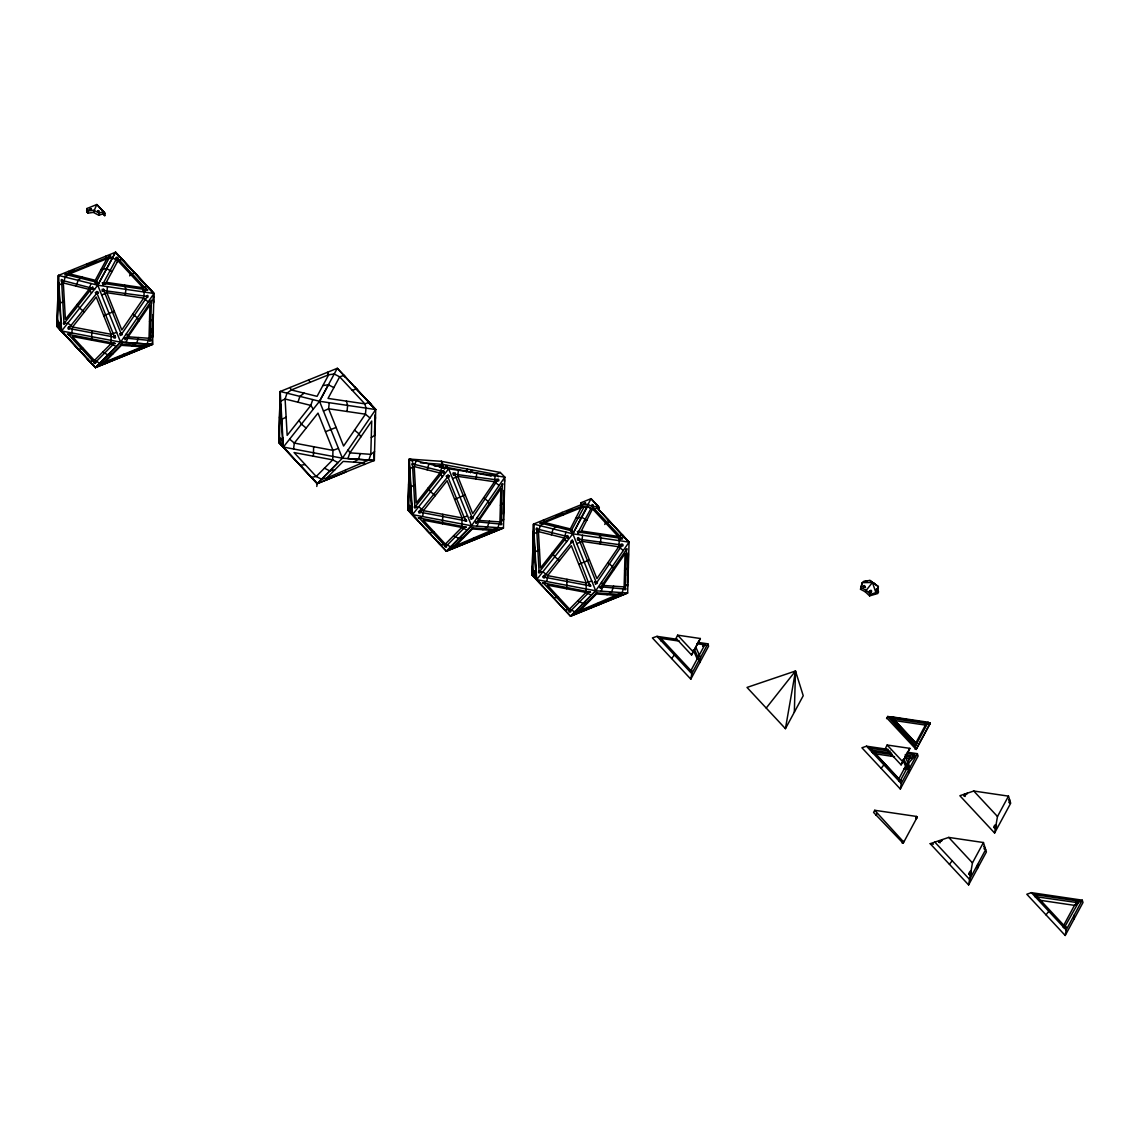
<?xml version="1.0" encoding="UTF-8"?>
<svg xmlns="http://www.w3.org/2000/svg" width="1140" height="1140" viewBox="0 0 1140 1140"><rect width="100%" height="100%" fill="white"/><g stroke="black" fill="none" stroke-linecap="round" stroke-linejoin="round"><path stroke-width="1.5" d="M58.439 275.424L61.589 330.999L95.447 367.579L120.626 342.142L153.957 293.479L97.741 285.2L58.439 275.424L57.043 326.339L95.447 367.579L152.546 344.394L153.957 293.479L115.525 252.239L58.454 275.424L57 326.339L95.461 367.579L152.561 344.38L120.626 342.142L61.589 330.999L57 326.339L67.445 337.312M150.323 339.563C152.561 340.475 147.887 342.727 150.323 339.563L151.378 301.715C152.632 296.956 150.551 304.209 149.625 300.917M152.347 332.125L152.831 314.583M152.504 336.656L152.974 316.721M153.344 303.397L153.501 295.773M278.815 442.405L280.24 391.49L337.298 368.291L375.701 409.545L374.319 460.432L317.262 483.645L278.773 442.405L280.226 391.49L319.514 401.266L375.716 409.545L342.399 458.209L317.219 483.645L278.815 442.405L317.219 483.645L345.776 472.06L345.406 470.45M374.49 434.867L375.046 414.875L375.488 418.337M407.949 509.979L409.36 459.064L441.28 461.315L500.318 472.473L504.849 477.118L503.438 528.034L446.381 551.219L407.949 509.979L409.331 459.064L448.647 468.839L504.849 477.118L471.518 525.782L446.381 551.219L407.892 509.979L418.337 520.952M501.23 523.203C503.438 524.229 498.793 526.295 501.23 523.203L502.27 485.355C504.707 482.192 500.047 484.443 502.27 485.355M503.296 514.097L503.937 490.784M504.151 490.371L503.31 521.251M621.129 533.791L629.052 542.113L627.641 593.028L570.556 616.227L532.138 574.973L533.548 524.072L580.773 504.878L581.158 502.683L591.005 498.679L599.327 507.642L598.956 509.837L597.26 507.998L597.645 505.804L593.384 507.229L587.941 504.379L582.398 505.148L581.158 502.683L581.543 504.279M625.418 588.197C627.627 589.238 622.996 591.289 625.418 588.197L626.473 550.349C628.909 547.186 624.236 549.452 626.473 550.349M627.57 575.771L628.211 552.701M627.584 582.568L628.382 553.698M60.933 326.482C62.614 328.605 56.487 325.285 57.47 322.022L58.482 283.162M411.839 510.122L408.362 505.661L409.417 465.804L411.939 511.319M532.095 574.973L533.534 524.072L572.85 533.834L629.052 542.113L595.707 590.791L570.584 616.227L532.095 574.973L542.526 585.946M532.494 570.485L532.58 572.665L533.62 530.798L536.128 576.313L532.622 571.653M699.703 662.668L699.818 658.749M794.338 712.201L795.492 671.004L747.014 687.434L785.431 728.674L803.23 695.714L795.492 671.004L766.223 708.054M909.221 772.521L909.335 768.602M977.507 868.452L977.621 864.519M1074.108 918.997L1074.222 915.064M863.45 587.656L864.69 586.487L865.517 587.627M60.962 325.57L58.525 282.164L58.653 283.333M91.414 288.221L92.725 286.867L92.468 288.719L91.414 288.221L93.024 289.076L91.457 288.463M442.32 471.86L443.617 470.507L443.546 472.174L442.32 471.86L444.016 472.915L442.448 472.316L415.573 506.359C415.901 510.307 412.409 506.075 415.573 506.359M443.887 472.473L442.391 471.305L413.165 464.051C410.571 467.087 412.709 460.261 413.165 464.051M566.509 536.855L567.805 535.515L567.734 537.168L566.509 536.855L568.219 537.923L566.651 537.311L539.761 571.354C540.089 575.315 536.612 571.069 539.761 571.354M568.076 537.467L566.594 536.313L537.353 529.045C534.76 532.081 536.911 525.255 537.353 529.045M69.483 334.704L67.36 334.134L115.482 343.553L113.373 342.998M420.375 518.344L418.266 517.788L466.374 527.207L464.265 526.637M544.578 583.338L542.455 582.782L590.577 592.202L588.468 591.475M153.501 297.796L153.529 295.83M152.375 335.474L152.461 337.654L152.333 336.485M627.57 586.202L627.57 584.72M536.042 574.361L536.199 575.287M347.03 411.483L347.615 405.398L346.432 401.123M107.459 286.625L106.861 292.709L121.823 329.987L143.64 298.124L144.253 292.054L143.056 287.779L117.904 260.775L112.461 257.925L106.903 258.695L69.554 273.885L65.237 277.12L63.327 282.948L65.393 319.328L89.062 289.346L90.958 283.518M125.258 295.417L125.856 289.332M329.232 402.691L328.634 408.776L343.596 446.053L365.427 414.191L366.011 408.106L364.828 403.845L339.677 376.841L334.234 373.991L328.69 374.761L291.327 389.951L287.009 393.186L285.1 399.014L287.166 435.38L310.835 405.413L312.731 399.57M458.351 470.264L457.753 476.349L472.715 513.627L494.546 481.764L495.145 475.694M476.149 479.057L476.748 472.986M582.554 535.273L581.956 541.343L596.918 578.621L618.735 546.773L619.348 540.688L618.136 536.413L593 509.409L587.556 506.559L581.984 507.343L544.635 522.519L540.317 525.754L538.422 531.596L540.488 567.962L564.158 537.98L566.053 532.152M600.338 544.051L600.951 537.98L599.74 533.705M439.328 466.801L440.51 465.334L439.513 467.315M601.151 587.143C597.232 584.578 603.288 591.917 599.398 586.345M59.665 305.876L60.021 303.212L64.353 301.131M60.292 329.802L60.947 330.514L61.047 321.394M71.791 332.923L72.547 327.009L96.216 297.027L111.193 334.305L110.922 343.796L94.449 360.44L89.832 361.537M91.87 330.657L91.599 340.147M281.438 421.943L281.794 419.278L286.14 417.197M282.82 437.461L282.578 446.253M293.564 448.989L294.334 443.075L318.003 413.093L332.966 450.371L332.695 459.862L316.222 476.506L311.363 477.332L308.911 474.682M313.642 446.723L313.386 456.214M410.571 489.516L410.913 486.851L415.259 484.785M411.939 505.034L411.369 513.641M422.684 516.562L423.453 510.649L447.122 480.667L462.085 517.945L461.814 527.435L445.341 544.079L440.738 545.177M442.762 514.297L442.505 523.787M467.015 471.176L467.3 469.039L466.317 472.003M471.276 471.974L471.561 469.837L470.578 472.801M534.76 554.51L535.102 551.846L539.448 549.779M536.142 570.029L535.885 578.821M546.872 581.557L547.642 575.643L571.311 545.675L586.274 582.939L586.017 592.43L569.53 609.074L564.927 610.171M566.965 579.291L566.694 588.782M86.968 212.311L86.968 208.52L96.814 204.516L105.136 213.479L104.766 215.674L103.113 213.907M88.207 210.986L93.751 210.216L99.194 213.066L103.455 211.641L103.07 213.835L98.81 215.246L93.366 212.396L87.823 213.18L88.207 210.986L86.968 208.52L87.352 210.116M93.366 212.396L96.814 204.516L105.136 213.479M98.81 215.246L99.194 213.066M316.778 486.452L317.376 482.99M543.395 520.054L544.635 522.519L570.356 528.917L582.398 505.148M587.542 506.559L572.85 533.834L595.707 590.791L570.527 616.227L627.655 593.014L595.721 590.776L536.683 579.633L572.85 533.834L591.005 498.679L599.327 507.642M593.384 507.229L580.545 532.565M677.075 639.298L657.025 636.348L652.394 637.916L690.812 679.155L691.766 673.654L707.869 643.829L697.837 642.361M785.431 728.674L795.492 671.004M888.26 749.393L866.528 746.201L861.911 747.769L900.329 789.008L901.284 783.508L917.372 753.683L907.355 752.215M968.615 884.925L972.448 862.909L983.45 842.531L948.708 837.415L930.197 843.685L968.615 884.925L986.399 851.965L983.45 842.531M994.607 833.027L997.486 816.511L1008.487 796.133L973.745 791.018L959.866 795.72L994.607 833.027L1010.696 803.216L1008.487 796.133M1065.216 935.484L1066.171 929.969L1082.259 900.158L1031.415 892.663L1026.798 894.245L1065.216 935.484L1083 902.51L1082.259 900.158M860.529 589.28L862.239 582.654L863.963 581.229L869.92 580.431L878.341 586.544L877.871 593.484L869.606 595.878L865.146 591.717L860.529 589.28L862.239 582.654L872.428 582.469L878.341 586.544L877.558 588.126M102.557 363.589L100.505 364.43L144.994 346.332C149.169 343.482 144.296 349.139 144.167 344.351M453.464 547.228L451.454 548.126L497.952 529.145L495.914 529.886M577.652 612.223L575.6 613.064L622.141 594.139L620.103 594.88M504.45 481.607L504.45 479.598M411.868 509.209L411.982 511.219M995.505 828.623C999.068 821.555 991.401 825.759 995.02 828.652M104.196 290.871L102.629 290.415L103.412 288.89L104.51 290.415L102.201 291.298L102.158 289.246M103.683 290.287L103.085 291.156M146.362 296.3C148.97 292.952 148.157 300.305 146.362 296.3L102.8 290.429M146.547 297.155L146.533 296.315M455.102 474.511L453.449 473.485L455.059 472.758L455.288 474.311L453.321 474.796L453.05 472.886M454.589 473.926L453.991 474.81M496.385 481.465L497.51 480.524L496.342 479.27M579.291 539.519L577.724 539.049L578.493 537.524L579.605 539.063L577.51 539.804L577.481 538.037M578.778 538.921L578.18 539.804M620.844 546.473L621.699 545.519L620.801 544.264M876.204 590.947L876.147 589.978M96.943 291.37L97.285 292.666L98.596 292.738M113.601 336.671L113.943 337.967L115.254 338.038L115.254 336.314L113.601 336.671L114.912 335.516M115.624 337.298L114.77 335.759M447.208 467.428C444.372 470.592 445.426 463.382 447.208 467.428L491.084 476.007M464.507 520.31C468.326 523.958 462.854 516.278 466.801 520.966M465.02 520.125L465.661 519.298M491.084 475.722L492.01 474.839L493.221 475.836M588.696 585.305C592.515 588.952 587.057 581.272 590.99 585.96M589.209 585.119L589.865 584.293M98.952 212.695C95.147 208.406 102.443 211.969 97.484 211.399M968.786 873.753L969.983 875.05M993.823 827.369L995.819 828.025M76.195 286.154L78.09 280.312L82.422 277.077M416.128 460.76L414.219 466.588L416.285 502.968L439.955 472.986L441.864 467.158M427.087 469.794L428.996 463.952M551.29 534.788L553.185 528.946L557.489 525.711M297.968 402.221L299.877 396.378L304.195 393.143M368.819 460.061L370.799 454.333L371.726 421.016L349.909 452.865L347.914 458.594L374.347 460.446M126.127 342.541L128.136 336.799L149.953 304.95L149.026 338.267L147.032 344.009M138.581 337.54L136.586 343.268L131.87 346.061M360.354 453.606L358.359 459.334L353.642 462.128M477.033 526.181L479.028 520.439L500.859 488.59L499.933 521.906L497.924 527.649L455.857 545.618L450.728 546.83L445.341 544.079L423.182 520.139L461.814 527.435L467.172 530.186M489.473 521.18L487.478 526.908L482.761 529.701M601.222 591.176L603.231 585.433L625.048 553.584L624.122 586.901L622.126 592.643L580.046 610.613L574.93 611.824M613.676 586.174L611.667 591.902L606.95 594.695M69.854 333.336L69.027 335.16L94.192 362.363C98.254 362.947 92.896 364.643 94.192 362.363M69.383 335.003L70.082 333.094M420.275 518.643L421.002 516.577M544.322 583.737L544.949 581.97L544.122 583.794L569.288 610.997C573.349 611.582 567.991 613.277 569.288 610.997M544.478 583.637L545.191 581.571M62.158 280.668C61.688 276.863 59.451 283.333 63.726 281.281M865.146 591.717L872.428 582.469L869.92 580.431M869.606 595.878L870.39 594.296L878.655 591.902M875.093 594.125L875.876 592.543L872.428 582.469M102.686 284.359L116.722 258.281C120.698 257.54 114.043 255.673 115.91 259.849M102.928 284.516L103.74 282.948L102.187 282.863L103.654 284.173L103.74 282.948M103.141 284.701L103.954 283.119M103.384 285.1L104.096 283.333M116.18 259.963L116.992 258.395M116.451 260.034L117.263 258.452M116.708 260.048L117.52 258.466M116.936 260.006L117.734 258.424L146.305 289.09C150.58 291.968 143.854 287.764 145.165 291.256M105.45 283.931L117.904 260.775L122.165 259.35L123.847 261.203L121.382 258.552M117.092 262.357L117.904 260.775M129.675 275.852L130.473 274.27L134.734 272.859L136.415 274.697M142.671 290.885L143.483 289.318M145.15 291.07L146.12 289.19M577.78 532.993L591.019 508.383M578.023 533.149L578.835 531.582L577.282 531.511L578.735 532.808L578.835 531.582M584.393 520.738L585.205 519.17M578.236 533.335L579.034 531.767M578.379 533.534L579.191 531.967M604.756 524.486L605.568 522.918L609.829 521.493L611.539 523.331M599.369 536.826L600.182 535.244M620.402 539.391C623.822 534.917 622.369 541.899 621.385 537.724L594.539 508.896M660.844 640.723C664.862 637.289 657.01 637.517 661.656 639.155L690.213 669.821C691.538 669.223 692.792 671.802 690.854 671.26C688.988 668.04 689.586 673.94 691.239 669.964L704.463 645.454C708.296 645.839 701.998 642.518 704.463 645.454M661.029 640.637L661.984 638.557L679.383 641.122M677.644 635.165L676.02 638.315L691.567 655.001L700.373 638.514L677.644 635.165L693.177 651.852L691.567 655.001M689.629 671.346L690.441 669.779M689.885 671.36L690.697 669.793M690.156 671.417L690.968 669.85M702.952 646.28L703.765 644.713L696.797 643.687M703.052 646.494L703.85 644.912M886.564 718.628L887.704 716.462L930.183 723.359L916.147 749.45L886.892 718.043M870.689 749.977C873.553 746.144 866.685 748.168 871.174 749.009L899.731 779.674L898.919 781.242L899.944 781.385L906.713 768.759L902.723 759.824M872.798 753.469L873.183 750.348L891.58 753.056L891.195 756.176L890.768 754.637M892.193 720.195L893.005 718.628L891.437 716.803L890.625 718.385L915.776 745.375L928.216 722.233L891.437 716.803L916.574 743.807L915.776 745.375M887.148 745.019L885.538 748.168L901.085 764.855L909.891 748.367L887.148 745.019L902.695 761.705L901.085 764.855M917.201 817.181L903.179 843.258L873.596 812.45L874.722 810.284L916.517 816.44C918.256 817.793 914.551 820.116 916.76 816.839M876.047 815.342L876.845 813.775M903.778 769.671L904.576 768.104L906.556 769.13M909.977 755.777L909.592 758.884L904.576 758.143M927.419 723.8L928.216 722.233L926.279 723.529L915.748 743.109M915.135 749.294L916.945 747.869L930.183 723.359M915.605 749.265L916.418 747.698M929.485 722.618L928.673 724.199L929.371 724.94M913.966 755.307C912.228 759.668 912.185 752.742 914.608 754.124C916.546 757.174 907.383 761.406 907.996 766.379L909.977 767.405L905.317 756.989M915.876 749.336L916.688 747.755M928.772 724.399L929.57 722.831M916.147 749.45L916.945 747.869M928.915 724.598L929.727 723.031M899.944 781.385C903.621 778.321 899.246 783.18 899.731 779.674M929.129 724.784L929.927 723.216M902.168 843.115L903.45 841.505L903.179 843.258M902.638 843.087L903.45 841.505M915.705 818.007L916.517 816.44M902.909 843.144L903.721 841.577M915.79 818.221L916.603 816.639M916.161 818.606L916.959 817.024M1035.248 897.052C1039.338 892.819 1031.33 894.302 1036.061 895.47L1064.618 926.136L1063.805 927.718M1076.545 904.177C1074.735 897.821 1083.413 901.726 1078.853 901.783L1064.29 927.675M1064.831 927.86C1068.508 924.782 1064.133 929.656 1064.618 926.136M1062.836 926.934L1074.478 905.36L1078.853 901.783M109.711 256.956C107.331 255.845 113.573 255.488 109.711 256.956L96.501 281.466L97.213 283.318M146.02 285.142L153.957 293.479L115.525 252.239L97.769 285.2L61.589 330.999M583.994 507.058L571.582 530.1L572.294 531.967M115.525 252.239L149.383 288.819L115.525 252.239L97.741 285.2L120.612 342.142L152.546 344.394L152.147 337.44M333.863 387.628L328.42 384.779L319.514 401.266L283.361 447.065L342.399 458.209L374.319 460.46L373.963 454.062M693.177 651.852L700.373 638.514M690.812 679.155L708.596 646.195L707.869 643.829M902.695 761.705L909.891 748.367M912.37 758.342L910.404 757.316L898.776 778.919L873.611 751.901L872.072 752.414M900.329 789.008L918.113 756.048L917.372 753.683M985.673 849.599L969.57 879.424L934.828 842.118M446.453 465.605L447.45 467.4M447.977 474.767L448.177 476.306L449.687 476.192M572.18 539.761L572.722 542.099L571.453 542.369L570.798 541.187L572.722 540.773L571.724 542.455M146.775 297.326L121.994 333.507L120.213 333.792L120.256 335.559M126.013 337.853L125.058 339.777L150.808 301.673M440.738 467.286L442.733 464.393L441.28 461.315L442.733 464.393L496.114 474.482L498.337 476.748M476.919 521.493L475.95 523.417L501.7 485.312M601.108 586.501L625.889 550.307M64.666 322.72C61.517 322.421 65.008 326.667 64.666 322.72L91.556 288.677L93.124 289.275M412.495 514.639L448.647 468.839L471.518 525.782L503.438 528.034L446.353 551.233L471.518 525.782L412.495 514.639L409.331 459.064L412.723 461.543M544.336 576.256C540.047 575.7 545.789 580.417 544.336 576.256L572.38 541.301M671.603 658.535L674.395 655.001M881.12 768.389L883.913 764.855M949.406 864.305L952.199 860.771M1046.007 914.864L1048.8 911.316M595.337 584.193L595.636 582.882L594.539 582.212M101.987 363.546L122.165 343.753L120.683 344.636M317.262 483.645L338.038 462.612L332.695 459.862L294.063 452.551L316.222 476.506L321.565 479.256M452.879 547.186L473.057 527.393L471.575 528.276M577.082 612.194L597.246 592.401L595.764 593.27M95.261 362.563L113.972 343.653M95.447 367.579L120.612 342.142M446.153 546.202C448.163 548.867 442.149 545.49 446.153 546.202L464.878 527.293M570.356 611.197L589.067 592.287M69.098 326.639L69.611 328.605L113.53 336.941L114.698 336.029M1041.034 900.429L1074.478 905.36L1077.357 902.609L1078.055 903.35M966.563 794.152L967.433 793.155L964.326 796.105L964.397 794.181L963.97 795.72L965.081 796.504M1008.715 799.981L1009.484 799.354L1009.37 802.931M983.692 846.365C984.718 845.339 984.732 851.495 984.518 847.533M66.248 274.626C66.847 272.246 62.543 276.293 66.248 274.626L95.475 281.879C100.106 281.566 92.141 282.378 96.188 283.746M541.329 523.26C541.942 520.88 537.538 524.942 541.329 523.26L570.556 530.513C574.332 528.832 569.943 532.893 570.556 530.513M1077.799 903.194L1074.478 905.36L1077.443 902.809M97.285 292.666L69.241 327.622C69.569 331.982 65.45 326.396 70.395 326.71M96.359 293.735C102.429 290.03 90.559 293.151 97.527 292.823M96.629 293.821L97.798 292.909M96.914 293.835L98.083 292.923M98.353 292.866L97.185 293.778L114.185 336.115M448.177 476.306L420.133 511.261L420.332 512.801L419.078 513.071L418.494 511.618L420.788 510.107M447.265 477.375C453.335 473.67 441.451 476.791 448.419 476.463M447.536 477.461L448.69 476.549M447.82 477.475L448.975 476.563M449.245 476.506L448.091 477.418L465.091 519.755M420.332 511.475L421.501 510.563M420.475 511.732L420.717 510.805M420.546 512.003L421.059 511.276M465.59 519.669L464.436 520.581L420.546 512.288L419.577 511.261L420.232 510.15M571.453 542.369L572.622 541.457M572.009 542.469L572.864 541.956L589.28 584.749M544.663 576.726C546.815 577.096 541.999 577.096 544.421 575.144M589.793 584.663L588.625 585.575L544.749 577.282L545.49 577.068M446.552 468.255L447.721 467.343M1074.478 905.36L1077.599 903.008M941.127 840.835C945.844 838.399 935.427 844.512 939.916 841.348M149.497 321.608L153.245 318.929L152.803 315.466M152.788 335.602L149.026 338.267L128.136 336.799L126.383 333.735M371.27 437.674L375.031 434.995L374.59 431.533M374.561 451.668L370.799 454.333L349.909 452.865L348.156 449.801M500.389 505.248L504.151 502.569L503.709 499.106M503.68 519.241L499.933 521.906L479.028 520.439L477.275 517.389M624.592 570.242L628.34 567.577L627.898 564.101M627.884 584.236L624.122 586.901L603.231 585.433L601.464 582.383M108.685 255.916L109.939 255.346M120.983 333.365C118.674 336.984 125.058 334.205 120.983 333.365L103.982 291.014M441.65 467.899L442.89 467.913M471.875 517.004C469.58 520.624 475.95 517.845 471.875 517.004L454.874 474.668M470.92 519.341L471.447 517.888L470.35 517.204M596.063 581.999C593.769 585.632 600.153 582.839 596.063 581.999L579.063 539.662M147.046 343.995L142.315 346.788L104.951 361.979L99.836 363.19L94.449 360.44L72.29 336.485L110.922 343.796L116.266 346.546M368.804 460.061L326.738 478.045L321.608 479.256M1009.556 801.135L1009.541 802.831L1009.442 801.933M421.301 512.074L420.503 512.245L421.13 511.547M984.333 849.314L984.419 848.317M970.468 875.021C973.617 865.289 965.438 876.232 970.781 874.423M496.114 474.482L500.318 472.473M58.981 285.029L63.327 282.948L89.062 289.346L91.499 293.108M283.361 447.065L280.754 401.095L285.1 399.014L310.835 405.413L313.286 409.174M409.873 468.668L414.219 466.588L439.955 472.986L442.405 476.748M534.076 533.663L538.422 531.596L564.158 537.98L566.594 541.742M101.702 295.032L106.861 292.709L143.64 298.124L148.2 301.886M114.342 311.348L103.712 315.666M342.399 458.209L323.475 411.098L328.634 408.776L365.427 414.191L369.973 417.953M336.115 427.415L325.484 431.732M452.594 478.672L457.753 476.349L494.546 481.764L499.092 485.526M465.234 494.988L454.603 499.306M576.797 543.68L581.956 541.343L618.735 546.773L623.295 550.52M589.437 559.982L578.792 564.3M69.284 272.147L74.186 270.151M88.792 264.209L96.572 261.046M66.562 274.028L108.998 256.785M555.807 516.135L560.709 514.154M567.007 511.589L571.682 509.694M541.643 522.661L581.543 506.445M116.665 332.31L111.193 334.305L72.547 327.009L67.83 323.09M338.438 448.376L332.966 450.371L294.334 443.075L289.617 439.142M467.571 515.95L462.085 517.945L423.453 510.649L418.736 506.73M591.76 580.944L586.274 582.939L547.642 575.643L542.925 571.724M375.217 409.716L369.089 402.42L364.828 403.845L328.035 398.416L339.677 376.841L343.938 375.416L345.62 377.255L343.154 374.618M352.246 390.336L356.507 388.925L358.188 390.764M416.627 506.73L414.86 506.189L412.509 464.878M420.546 517.033L419.919 518.8L445.084 546.003M470.991 517.147L472.003 517.289M595.18 582.141L596.192 582.284M108.058 354.868L113.188 353.656M334.961 469.723L329.831 470.934L324.458 468.184M458.964 538.507L464.08 537.296M588.283 602.291L583.153 603.502L577.78 600.751M97.769 293.322L96.701 293.123M448.661 476.962L447.607 476.762M90.972 210.316L91.699 210.259M585.162 504.464L586.046 504.478M591.446 505.576C596.79 506.873 590.036 502.384 592.715 505.904M916.161 747.683L887.704 716.462M903.194 841.505L874.722 810.284M83.362 348.469L78.517 349.282L76.052 346.645M305.135 464.536L300.29 465.348L297.825 462.712M434.269 532.109L429.409 532.936L426.944 530.285M558.457 597.103L553.613 597.93L551.133 595.279M102.742 290.7L104.51 290.415M102.614 290.957L104.381 290.671M119.985 333.649L121.752 333.365M453.692 474.069L497.254 479.94C499.662 483.531 499.391 476.477 496.37 480.082M453.635 474.34L455.416 474.069M453.506 474.596L455.288 474.311M496.385 480.368L497.268 480.225M497.339 480.51L472.886 517.147L471.105 517.432M496.598 480.895L497.482 480.767M470.093 517.289L472.658 517.004M577.894 539.063L621.457 544.934C623.851 548.525 623.58 541.486 620.559 545.077M577.823 539.348L579.605 539.063M577.695 539.591L579.476 539.305M620.573 545.362L621.457 545.219M620.644 545.647L621.542 545.504M621.671 545.761L597.075 582.141L595.308 582.426M594.296 582.284L596.591 581.927M595.066 582.284L596.847 581.999M101.09 269.496L106.647 268.712L112.076 271.562M322.877 385.562L328.42 384.779M576.17 518.13L581.728 517.346L587.171 520.211M120.341 333.421L121.097 333.649M541.016 571.739L539.049 571.183L536.712 529.872L538.279 530.471M572.594 542.013L571.796 541.757M149.725 340.447L124.232 337.982M121.709 344.223L145.45 345.876M420.489 462.826L442.733 464.393L444.671 469.224M434.34 465.932L439.427 466.289M500.617 524.087L475.124 521.621M472.601 527.863L496.342 529.516M624.82 589.081L599.327 586.615M596.804 592.857L620.545 594.51M106.262 282.349L143.056 287.779L147.316 286.354L148.984 288.192M104.196 283.532L145.977 289.688M581.357 530.998L618.136 536.413L622.397 534.988L624.107 536.826M579.277 532.166L621.072 538.322M893.945 720.452L925.466 725.097L926.279 723.529L893.005 718.628L916.574 743.807M871.487 748.41L890.354 751.189M906.414 753.554L913.283 754.566M904.96 755.036L912.47 756.134M873.611 751.901L892.007 754.609M905.388 756.575L910.404 757.316M874.48 753.711L894.544 756.675M930.197 843.685L933.432 844.156M1036.374 894.886L1078.169 901.042M1077.357 902.609L1035.59 896.653M939.887 841.42L938.847 841.605L940.044 842.888M442.22 471.49L443.959 471.917M568.162 536.911L566.409 536.484L568.091 537.197M94.634 288.876L62.273 280.411L63.84 281.01M91.428 287.95L94.577 289.161M64.168 322.478L66.234 323.318M65.536 323.147L63.954 322.549L61.617 281.238M442.334 471.589L443.902 472.202M442.363 472.117L443.93 472.715M566.552 537.111L568.119 537.709M415.06 506.117L417.14 506.972M539.263 571.111L541.329 571.966M591.361 595.18L586.017 592.43L547.371 585.134L569.53 609.074L574.888 611.824M102.686 352.118L108.029 354.868M453.578 535.757L458.921 538.507M587.542 506.559L593 509.409L597.26 507.998L629.038 542.113M906.713 768.759L908.694 769.785L904.034 759.368M861.313 587.699L865.93 590.135L870.39 594.296M607.834 562.69L612.38 566.452L614.132 569.516M483.631 497.695L488.191 501.457L489.944 504.521M354.512 430.122L359.057 433.884L360.824 436.934M132.739 314.056L137.285 317.818L139.052 320.867M559.484 560.652L554.767 556.733L552.316 552.971M435.28 495.658L430.564 491.739L428.127 487.977M306.161 428.084L301.445 424.166L299.008 420.404M84.389 312.018L79.672 308.099L77.221 304.337M532.337 566.181L532.779 569.644L535.786 572.693L533.72 536.327M57.242 317.547L57.698 321.01L60.705 324.059M367.793 401.209L370.757 404.258L369.089 402.42M323.475 411.098L319.514 401.266L337.298 368.291L375.73 409.545L369.274 402.733M283.76 447.692L286.738 450.742M59.451 328.904L60.121 329.631M622.967 535.772L621.756 534.489M607.577 519.17L610.043 521.807M564.699 609.9L562.22 607.264L563.915 609.102M356.706 389.239L354.241 386.588L371.17 404.871M440.496 544.906L438.031 542.269L439.712 544.108M132.454 270.522L134.933 273.173M597.559 505.732L597.332 505.49M120.37 257.44L121.282 258.424M64.054 333.678L63.826 333.421M60.506 330.044L64.966 334.676M90.445 362.192L90.032 361.736M973.745 791.018L997.486 816.511M1031.415 892.663L1066.171 929.969M866.528 746.201L901.284 783.508M948.708 837.415L972.448 862.909M657.025 636.348L691.766 673.654M102.942 211.114C101.033 209.076 105.151 213.493 103.141 211.328M147.316 286.567L146.789 285.998M150.665 289.973C148.727 287.907 152.874 292.367 150.865 290.187M63.854 333.464L59.323 328.662L59.194 322.535M622.611 535.316L628.268 541.315M540.061 583.309L534.404 577.31L534.289 571.168M415.858 518.315L410.215 512.316L410.101 506.174M147.502 286.667L153.145 292.666M285.257 449.217L281.096 444.728L280.967 438.601M90.06 361.779L87.124 358.615L88.82 360.468M549.651 593.769L551.347 595.607M425.462 528.76L427.144 530.599M103.07 213.835L104.766 215.674M296.343 461.187L298.024 463.025M74.556 345.121L76.252 346.959M582.013 507.343L580.745 504.878L581.015 505.889M562.063 512.473L563.303 514.924M308.769 379.891L310.009 382.356M290.087 387.486L291.327 389.951L317.062 396.349L328.69 374.761L327.451 372.31L327.836 373.892M86.583 210.715L87.823 213.18M88.236 266.29L86.982 263.825L87.239 264.851M68.314 271.42L69.554 273.885L95.276 280.283L106.903 258.695L105.664 256.243L105.92 257.255M598.301 603.06L599.099 604.628L598.728 603.032M474.112 538.052L474.896 539.633L474.539 538.023M123.22 354.412L124.004 355.993M695.799 647.135L700.459 657.552M694.517 649.515L699.176 659.932L697.21 658.906L693.22 649.971M571.311 530.157L572.024 532.024M571.04 530.257L571.753 532.109M570.769 530.371L571.482 532.238M96.23 281.523L96.943 283.376M95.96 281.608L96.672 283.475M95.703 281.737L96.415 283.603M124.659 285.057L125.842 289.332M617.795 597.018L617.41 595.436L596.505 593.969L580.046 610.613L580.445 612.209M493.606 532.024L493.221 530.428L472.316 528.974L455.857 545.618L456.242 547.214M364.487 464.45L364.088 462.854L343.183 461.401L326.738 478.045L327.123 479.641M142.714 348.384L142.315 346.788L121.41 345.334L104.951 361.979L105.35 363.575M123.633 354.383L124.032 355.979M562.091 512.473L562.334 513.485M408.362 505.661L408.334 507.628L408.262 506.488M57.47 322.022L57.356 322.848M532.808 549.523L533.249 552.986M408.619 484.529L409.06 487.991M408.149 501.187L408.69 510.777M279.5 416.941L279.941 420.418M279.029 433.613L279.571 443.203M57.712 300.889L58.169 304.352M153.273 298.808L153.715 302.271M533.534 524.072L536.683 579.633M280.226 391.49L280.754 401.095M152.147 328.662L152.361 335.559M532.779 569.644L532.879 575.771M57.698 321.01L57.798 327.137M876.489 588.881L877.586 590.52L876.489 588.881M280.411 403.76L279.471 437.076L282.478 440.126L280.411 403.76M409.531 471.333L408.59 504.649L411.597 507.699L409.531 471.333M863.023 586.416C864.961 589.48 865.73 583.224 863.023 586.416M869.307 591.375C870.875 595.507 872.243 588.34 869.307 591.375M869.863 591.09C871.43 595.222 872.798 588.055 869.863 591.09M89.348 209.504L91.385 208.948L89.348 209.504M583.538 503.666L585.575 503.111L583.538 503.666M865.018 581.557L867.184 581.457L865.018 581.557M873.326 582.896L875.035 584.136L873.326 582.896M624.478 537.439L598.685 509.58L624.506 537.467"/></g></svg>
